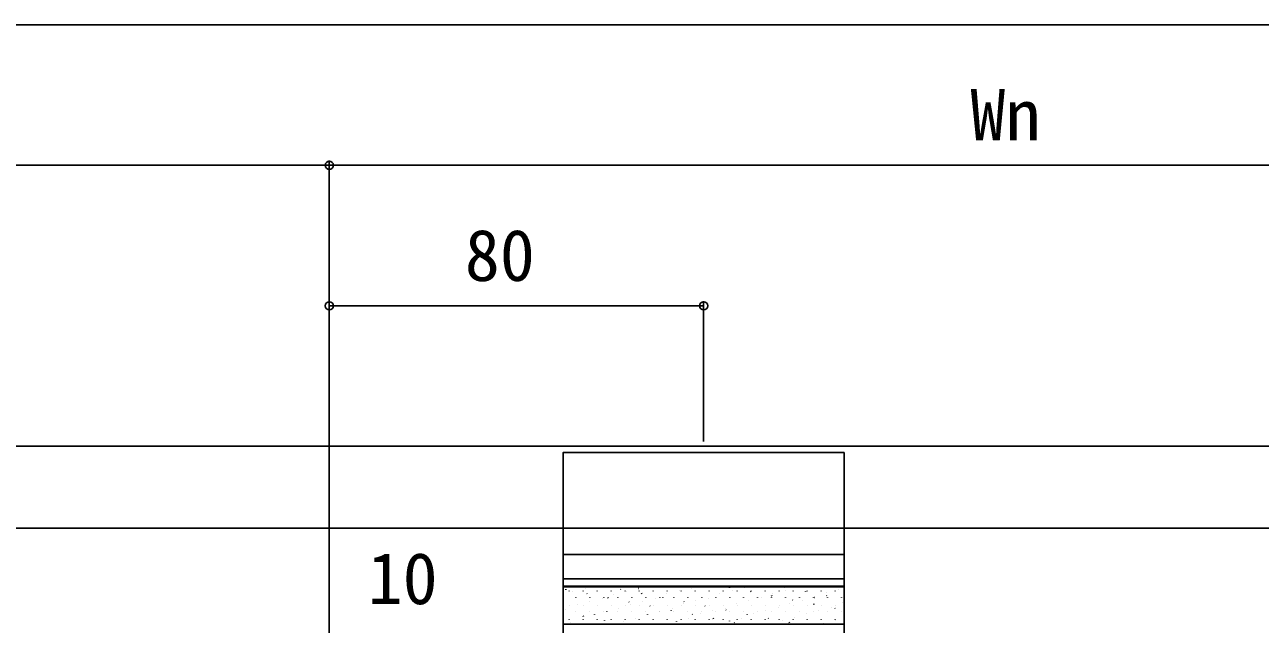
# Model space of a CAD drawing. Units: millimetres, scale not verified. Extents: x -875 to 875, y -1299 to 1293.
# Drawn here: x 346.9 to 611, y -274.4 to -146.4 of the extents above; entities that cross this region are included whole.
import ezdxf
from ezdxf.enums import TextEntityAlignment as Align

# ---------------------------------------------------------------- set-up
doc = ezdxf.new("R2010")
doc.units = ezdxf.units.MM
doc.header["$LTSCALE"] = 8
for name, color, linetype in [('0-3_YKK_12', 2, 'Continuous'), ('0-4_YKK_13', 4, 'Continuous'), ('0-5_YKK_D', 6, 'Continuous'), ('0-7_YSS_K', 3, 'Continuous')]:
    doc.layers.add(name, color=color, linetype=linetype)
doc.styles.add('ＭＳ ゴシック', font='')
doc.styles.get('ＭＳ ゴシック').set_extended_font_data('MS Gothic')

msp = doc.modelspace()

# ---------------------------------------------------------------- linework, layer by layer
at = {"layer": '0-3_YKK_12'}
msp.add_line((231.848, -236.447), (833.228, -236.447), dxfattribs=at)
at = {"layer": '0-4_YKK_13'}
for p, q in [((462, -259.547), (522, -259.547)), ((462, -264.743), (522, -264.743)), ((462, -266.271), (522, -266.271)), ((462, -274.431), (462, -266.271)), ((462, -266.458), (522, -266.458)), ((497.56, -266.647), (497.505, -266.564)), ((500.722, -266.636), (500.718, -266.627)), ((509.29, -266.611), (509.234, -266.528)), ((512.058, -266.559), (512.055, -266.55)), ((462.575, -267.064), (462.52, -266.98)), ((463.299, -267.355), (463.299, -267.305)), ((464.083, -267.465), (464.079, -267.455)), ((464.674, -268.78), (464.674, -268.73)), ((466.289, -267.355), (466.289, -267.305)), ((466.712, -266.866), (466.708, -266.857)), ((467.079, -267.948), (467.023, -267.865)), ((467.664, -268.78), (467.664, -268.73)), ((469.279, -267.355), (469.279, -267.305)), ((470.312, -269.01), (470.309, -269.001)), ((470.654, -268.78), (470.654, -268.73)), ((471.582, -268.833), (471.527, -268.749)), ((472.269, -267.355), (472.269, -267.305)), ((472.807, -268.034), (472.804, -268.025)), ((473.644, -268.78), (473.644, -268.73)), ((474.305, -267.028), (474.25, -266.944)), ((475.259, -267.355), (475.259, -267.305)), ((475.419, -267.388), (475.416, -267.379)), ((476.634, -268.78), (476.634, -268.73)), ((478.048, -266.789), (478.045, -266.78)), ((478.249, -267.355), (478.249, -267.305)), ((478.808, -267.912), (478.753, -267.829)), ((479.624, -268.78), (479.624, -268.73)), ((481.239, -267.355), (481.239, -267.305)), ((481.649, -268.933), (481.645, -268.924)), ((482.614, -268.78), (482.614, -268.73)), ((483.311, -268.797), (483.256, -268.713)), ((484.144, -267.958), (484.141, -267.948)), ((484.229, -267.355), (484.229, -267.305)), ((485.604, -268.78), (485.604, -268.73)), ((486.756, -267.312), (486.753, -267.302)), ((487.219, -267.355), (487.219, -267.305)), ((488.594, -268.78), (488.594, -268.73)), ((489.385, -266.713), (489.382, -266.703)), ((490.209, -267.355), (490.209, -267.305)), ((491.584, -268.78), (491.584, -268.73)), ((492.985, -268.857), (492.982, -268.847)), ((493.199, -267.355), (493.199, -267.305)), ((494.574, -268.78), (494.574, -268.73)), ((495.481, -267.881), (495.477, -267.871)), ((496.189, -267.355), (496.189, -267.305)), ((497.564, -268.78), (497.564, -268.73)), ((498.093, -267.235), (498.089, -267.225)), ((499.179, -267.355), (499.179, -267.305)), ((500.554, -268.78), (500.554, -268.73)), ((502.063, -267.532), (502.008, -267.448)), ((502.169, -267.355), (502.169, -267.305)), ((503.544, -268.78), (503.544, -268.73)), ((504.322, -268.78), (504.319, -268.771)), ((505.159, -267.355), (505.159, -267.305)), ((506.566, -268.416), (506.511, -268.333)), ((506.534, -268.78), (506.534, -268.73)), ((506.817, -267.804), (506.814, -267.795)), ((508.149, -267.355), (508.149, -267.305)), ((509.429, -267.158), (509.426, -267.149)), ((509.524, -268.78), (509.524, -268.73)), ((511.07, -269.301), (511.014, -269.217)), ((511.139, -267.355), (511.139, -267.305)), ((512.514, -268.78), (512.514, -268.73)), ((513.03, -269.302), (513.026, -269.293)), ((513.793, -267.496), (513.738, -267.412)), ((514.129, -267.355), (514.129, -267.305)), ((515.504, -268.78), (515.504, -268.73)), ((515.659, -268.704), (515.655, -268.694)), ((517.119, -267.355), (517.119, -267.305)), ((518.154, -267.728), (518.151, -267.718)), ((518.296, -268.38), (518.241, -268.297)), ((518.494, -268.78), (518.494, -268.73)), ((520.109, -267.355), (520.109, -267.305)), ((520.766, -267.082), (520.763, -267.072)), ((521.484, -268.78), (521.484, -268.73)), ((462.575, -271.231), (462.572, -271.222)), ((463.299, -270.395), (463.299, -270.345)), ((464.674, -271.82), (464.674, -271.77)), ((465.071, -270.255), (465.067, -270.246)), ((466.289, -270.395), (466.289, -270.345)), ((467.664, -271.82), (467.664, -271.77)), ((467.683, -269.609), (467.68, -269.6)), ((469.279, -270.395), (469.279, -270.345)), ((470.654, -271.82), (470.654, -271.77)), ((471.283, -271.753), (471.28, -271.744)), ((472.269, -270.395), (472.269, -270.345)), ((473.644, -271.82), (473.644, -271.77)), ((473.912, -271.154), (473.909, -271.145)), ((475.259, -270.395), (475.259, -270.345)), ((476.085, -269.717), (476.03, -269.634)), ((476.407, -270.178), (476.404, -270.169)), ((476.634, -271.82), (476.634, -271.77)), ((478.249, -270.395), (478.249, -270.345)), ((479.02, -269.532), (479.016, -269.523)), ((479.624, -271.82), (479.624, -271.77)), ((480.588, -270.602), (480.533, -270.518)), ((481.239, -270.395), (481.239, -270.345)), ((482.614, -271.82), (482.614, -271.77)), ((482.62, -271.677), (482.617, -271.667)), ((484.229, -270.395), (484.229, -270.345)), ((485.091, -271.486), (485.036, -271.403)), ((485.249, -271.078), (485.245, -271.068)), ((485.604, -271.82), (485.604, -271.77)), ((487.219, -270.395), (487.219, -270.345)), ((487.744, -270.102), (487.741, -270.092)), ((487.815, -269.681), (487.759, -269.598)), ((488.594, -271.82), (488.594, -271.77)), ((490.209, -270.395), (490.209, -270.345)), ((490.356, -269.456), (490.353, -269.446)), ((491.584, -271.82), (491.584, -271.77)), ((492.318, -270.566), (492.263, -270.482)), ((493.199, -270.395), (493.199, -270.345)), ((493.957, -271.6), (493.953, -271.591)), ((494.574, -271.82), (494.574, -271.77)), ((496.189, -270.395), (496.189, -270.345)), ((496.585, -271.001), (496.582, -270.992)), ((496.821, -271.45), (496.766, -271.367)), ((497.564, -271.82), (497.564, -271.77)), ((499.081, -270.025), (499.077, -270.016)), ((499.179, -270.395), (499.179, -270.345)), ((500.554, -271.82), (500.554, -271.77)), ((501.693, -269.379), (501.69, -269.37)), ((502.169, -270.395), (502.169, -270.345)), ((503.544, -271.82), (503.544, -271.77)), ((505.159, -270.395), (505.159, -270.345)), ((505.293, -271.523), (505.29, -271.514)), ((506.534, -271.82), (506.534, -271.77)), ((507.922, -270.924), (507.919, -270.915)), ((508.149, -270.395), (508.149, -270.345)), ((509.524, -271.82), (509.524, -271.77)), ((510.417, -269.948), (510.414, -269.939)), ((511.139, -270.395), (511.139, -270.345)), ((512.514, -271.82), (512.514, -271.77)), ((514.129, -270.395), (514.129, -270.345)), ((515.504, -271.82), (515.504, -271.77)), ((515.573, -270.185), (515.518, -270.102)), ((516.63, -271.447), (516.627, -271.437)), ((517.119, -270.395), (517.119, -270.345)), ((518.494, -271.82), (518.494, -271.77)), ((519.259, -270.848), (519.255, -270.838)), ((520.076, -271.07), (520.021, -270.986)), ((520.109, -270.395), (520.109, -270.345)), ((521.484, -271.82), (521.484, -271.77)), ((521.754, -269.872), (521.751, -269.862)), ((463.299, -273.435), (463.299, -273.385)), ((463.547, -273.974), (463.543, -273.965)), ((466.176, -273.375), (466.172, -273.366)), ((466.34, -272.751), (466.284, -272.668)), ((466.289, -273.435), (466.289, -273.385)), ((468.671, -272.399), (468.668, -272.39)), ((469.279, -273.435), (469.279, -273.385)), ((470.843, -273.635), (470.788, -273.552)), ((472.269, -273.435), (472.269, -273.385)), ((474.883, -273.897), (474.88, -273.888)), ((475.259, -273.435), (475.259, -273.385)), ((477.512, -273.299), (477.509, -273.289)), ((478.249, -273.435), (478.249, -273.385)), ((480.008, -272.323), (480.004, -272.313)), ((481.239, -273.435), (481.239, -273.385)), ((484.229, -273.435), (484.229, -273.385)), ((486.22, -273.821), (486.217, -273.811)), ((487.219, -273.435), (487.219, -273.385)), ((488.849, -273.222), (488.846, -273.212)), ((489.595, -272.37), (489.539, -272.287)), ((490.209, -273.435), (490.209, -273.385)), ((491.344, -272.246), (491.341, -272.237)), ((493.199, -273.435), (493.199, -273.385)), ((494.098, -273.255), (494.043, -273.171)), ((494.945, -274.39), (494.941, -274.381)), ((496.189, -273.435), (496.189, -273.385)), ((497.557, -273.744), (497.553, -273.735)), ((498.601, -274.139), (498.546, -274.056)), ((499.179, -273.435), (499.179, -273.385)), ((500.186, -273.145), (500.182, -273.136)), ((501.324, -272.334), (501.269, -272.251)), ((502.169, -273.435), (502.169, -273.385)), ((502.681, -272.169), (502.678, -272.16)), ((505.159, -273.435), (505.159, -273.385)), ((505.827, -273.219), (505.772, -273.135)), ((506.281, -274.313), (506.278, -274.304)), ((508.149, -273.435), (508.149, -273.385)), ((508.893, -273.667), (508.89, -273.658)), ((510.331, -274.103), (510.275, -274.02)), ((511.139, -273.435), (511.139, -273.385)), ((511.522, -273.069), (511.519, -273.059)), ((514.018, -272.093), (514.014, -272.083)), ((514.129, -273.435), (514.129, -273.385)), ((517.119, -273.435), (517.119, -273.385)), ((517.618, -274.237), (517.615, -274.227)), ((520.109, -273.435), (520.109, -273.385)), ((520.23, -273.591), (520.227, -273.581))]:
    msp.add_line(p, q, dxfattribs=at)
msp.add_lwpolyline([(522, -237.747), (522, -435.147), (462, -435.147), (462, -237.747)], close=True, dxfattribs=at)
msp.add_lwpolyline([(522, -266.271), (522, -274.431), (462, -274.431)], dxfattribs=at)
at = {"layer": '0-5_YKK_D'}
for p, q in [((-174, -146.447), (833.228, -146.447)), ((62, -176.447), (412, -176.447)), ((412, -282.947), (412, -175.447)), ((412, -282.947), (412, -175.447)), ((412, -176.447), (712, -176.447)), ((412, -282.947), (412, -205.447)), ((492, -235.447), (492, -205.447)), ((492, -206.447), (412, -206.447))]:
    msp.add_line(p, q, dxfattribs=at)
for centre in [(412, -176.447), (412, -176.447), (412, -206.447), (492, -206.447)]:
    msp.add_circle(centre, 0.875, dxfattribs=at)
at = {"layer": '0-7_YSS_K'}
msp.add_line((-270.5, -253.947), (833.228, -253.947), dxfattribs=at)

# ---------------------------------------------------------------- texts
at = {"layer": '0-5_YKK_D', "style": 'ＭＳ ゴシック'}
for s, p in [('Wn', (549.003, -174.447)), ('80', (440.963, -204.447)), ('10', (420.199, -273.447))]:
    msp.add_text(s, height=11, dxfattribs=at).set_placement(p, align=Align.BOTTOM_LEFT)

doc.saveas('drawing.dxf')
